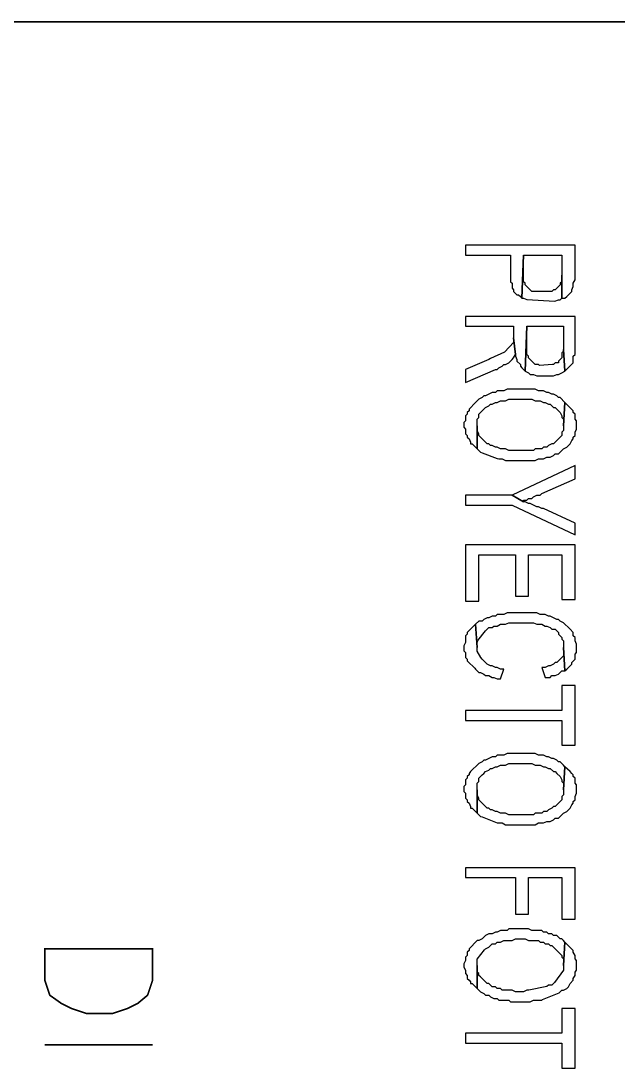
# Model space of a CAD drawing. Extents: x 0.1 to 11.6, y 0.2 to 16.4.
# Drawn here: x 0.667 to 0.968, y 1.915 to 2.44 of the extents above; entities that cross this region are included whole.
import ezdxf

# ---------------------------------------------------------------- set-up
doc = ezdxf.new("R2010")
doc.units = 0
doc.header["$MEASUREMENT"] = 0

msp = doc.modelspace()

# ---------------------------------------------------------------- linework, layer by layer
at = {"color": 0, "const_width": 0.000833}
for points in [[(0.396647, 2.44), (1.26752, 2.44)], [(0.733344, 1.92497), (0.679144, 1.92497)]]:
    msp.add_lwpolyline(points, dxfattribs=at)
at = {"color": 0}
for points in [[(0.945856, 2.31332), (0.945856, 2.32747), (0.890842, 2.32747), (0.890842, 2.32249), (0.913357, 2.32249), (0.913357, 2.30914), (0.914171, 2.30832), (0.914171, 2.30583), (0.914985, 2.30496), (0.914985, 2.30414), (0.916667, 2.30246), (0.917481, 2.30246), (0.918349, 2.30165), (0.919163, 2.30083), (0.919976, 2.32249), (0.939182, 2.32249), (0.939182, 2.30083), (0.94081, 2.30083), (0.941678, 2.30165), (0.944174, 2.30414), (0.944174, 2.30496), (0.944988, 2.30664), (0.944988, 2.30832), (0.945856, 2.31), (0.945856, 2.31164)], [(0.939182, 2.30083), (0.939182, 2.3125), (0.939182, 2.30914), (0.938314, 2.30832), (0.938314, 2.30751), (0.935818, 2.30496), (0.935004, 2.30496), (0.93419, 2.30414), (0.924154, 2.30414), (0.920844, 2.30751), (0.920844, 2.30832), (0.919976, 2.30914), (0.919976, 2.32249), (0.919163, 2.30083), (0.919976, 2.30083), (0.921604, 2.30012), (0.935764, 2.29926), (0.9375, 2.29997), (0.938314, 2.29997)], [(0.945856, 2.27501), (0.945856, 2.29167), (0.890842, 2.29167), (0.890842, 2.28668), (0.914985, 2.28668), (0.914985, 2.28082), (0.915853, 2.27246), (0.915853, 2.27165), (0.916667, 2.26997), (0.916667, 2.26915), (0.918349, 2.26747), (0.918349, 2.26665), (0.919163, 2.26585), (0.919976, 2.26497), (0.920844, 2.26417), (0.921658, 2.28668), (0.939996, 2.28668), (0.939996, 2.27501), (0.94081, 2.26417), (0.944988, 2.26833), (0.944988, 2.27165), (0.945856, 2.27246), (0.945856, 2.27414)], [(0.94081, 2.26417), (0.939996, 2.27501), (0.939996, 2.27414), (0.939182, 2.27333), (0.939182, 2.27083), (0.938314, 2.26997), (0.9375, 2.26915), (0.9375, 2.26833), (0.935818, 2.26833), (0.935004, 2.26747), (0.934463, 2.26742), (0.927951, 2.26699), (0.927518, 2.26747), (0.925836, 2.26747), (0.924154, 2.26915), (0.92334, 2.26997), (0.922526, 2.27083), (0.922526, 2.27165), (0.921658, 2.27246), (0.921658, 2.28668), (0.920844, 2.26417), (0.922526, 2.26329), (0.92334, 2.26247), (0.925022, 2.26247), (0.92665, 2.26167), (0.935004, 2.26167), (0.936686, 2.26247), (0.9375, 2.26247), (0.939182, 2.26329)], [(0.915853, 2.27246), (0.914985, 2.28082), (0.914985, 2.28), (0.915147, 2.27865), (0.910374, 2.27365), (0.903375, 2.27051), (0.902507, 2.26997), (0.890842, 2.26497), (0.890842, 2.25831), (0.905817, 2.26497), (0.906685, 2.26497), (0.907497, 2.26585), (0.909179, 2.26665), (0.909993, 2.26747), (0.910807, 2.26747), (0.912489, 2.26833), (0.913357, 2.26915), (0.914171, 2.26997), (0.914985, 2.27083)], [(0.94081, 2.24832), (0.938314, 2.25082), (0.9375, 2.25082), (0.936686, 2.25163), (0.935004, 2.2525), (0.93419, 2.2525), (0.932508, 2.25331), (0.93164, 2.25331), (0.930012, 2.25418), (0.927518, 2.25418), (0.925836, 2.25499), (0.911675, 2.25499), (0.909993, 2.25418), (0.906685, 2.25418), (0.905817, 2.25331), (0.904189, 2.25331), (0.900825, 2.25163), (0.900011, 2.25163), (0.899143, 2.25082), (0.897515, 2.25), (0.896647, 2.24914), (0.895833, 2.24832), (0.892524, 2.24501), (0.892524, 2.24414), (0.891656, 2.24333), (0.891656, 2.24246), (0.890842, 2.24164), (0.890842, 2.23915), (0.889974, 2.23833), (0.889974, 2.23583), (0.890842, 2.23497), (0.890842, 2.23247), (0.891656, 2.23167), (0.891656, 2.23079), (0.892524, 2.22999), (0.893337, 2.22831), (0.893337, 2.22749), (0.894151, 2.22749), (0.896647, 2.22499), (0.896647, 2.23996), (0.897515, 2.24083), (0.897515, 2.24246), (0.898329, 2.24333), (0.899143, 2.24414), (0.900825, 2.24582), (0.902507, 2.24664), (0.903321, 2.2475), (0.904189, 2.2475), (0.905817, 2.24832), (0.906685, 2.24832), (0.908311, 2.24914), (0.910807, 2.24914), (0.912489, 2.25), (0.924154, 2.25), (0.925836, 2.24914), (0.928331, 2.24914), (0.930012, 2.24832), (0.930826, 2.24832), (0.932508, 2.2475), (0.933322, 2.2475), (0.935004, 2.24582), (0.935818, 2.24582), (0.938314, 2.24333), (0.939182, 2.24164), (0.939182, 2.24083), (0.939996, 2.23996), (0.939996, 2.23665)], [(0.946669, 2.23665), (0.946669, 2.23915), (0.945856, 2.23996), (0.945856, 2.24251), (0.944988, 2.24333), (0.944988, 2.24414), (0.94081, 2.24832), (0.939996, 2.23665), (0.939996, 2.23415), (0.939182, 2.23335), (0.939182, 2.23167), (0.935818, 2.22831), (0.935004, 2.22749), (0.93419, 2.22749), (0.932508, 2.22667), (0.93164, 2.22581), (0.930012, 2.22581), (0.929144, 2.22499), (0.925836, 2.22499), (0.925022, 2.22418), (0.912489, 2.22418), (0.910807, 2.22499), (0.908311, 2.22499), (0.906685, 2.22581), (0.905817, 2.22581), (0.904189, 2.22667), (0.903321, 2.22667), (0.902507, 2.22749), (0.901693, 2.22749), (0.900825, 2.22831), (0.899143, 2.22999), (0.898329, 2.23079), (0.897515, 2.23167), (0.897515, 2.23247), (0.896647, 2.23415), (0.896647, 2.23665), (0.896647, 2.22499), (0.898329, 2.22331), (0.899089, 2.22304), (0.906629, 2.22011), (0.907497, 2.22), (0.909179, 2.22), (0.910807, 2.21912), (0.9139, 2.21912), (0.920953, 2.21912), (0.92334, 2.21912), (0.925836, 2.21912), (0.927518, 2.22), (0.930012, 2.22), (0.93164, 2.22081), (0.933322, 2.22081), (0.935004, 2.22168), (0.935818, 2.2225), (0.9375, 2.2225), (0.939996, 2.22499), (0.941678, 2.22581), (0.94336, 2.22749), (0.944174, 2.22917), (0.944988, 2.22999), (0.944988, 2.23079), (0.945856, 2.23167), (0.945856, 2.23335), (0.946669, 2.23497), (0.946669, 2.23583)], [(0.945856, 2.20996), (0.945856, 2.21664), (0.914171, 2.20167), (0.919976, 2.19829), (0.919976, 2.19917), (0.921658, 2.19917), (0.922526, 2.19997), (0.924154, 2.19997), (0.925022, 2.20079), (0.92665, 2.20167), (0.928331, 2.20167), (0.929144, 2.20247)], [(0.945856, 2.18164), (0.945856, 2.1875), (0.930012, 2.19499), (0.929144, 2.19499), (0.927518, 2.19581), (0.92665, 2.19581), (0.92334, 2.19749), (0.922526, 2.19749), (0.920844, 2.19829), (0.919976, 2.19829), (0.914171, 2.20167), (0.890842, 2.20167), (0.890842, 2.19667), (0.914171, 2.19667)], [(0.945856, 2.14914), (0.945856, 2.17665), (0.890842, 2.17665), (0.890842, 2.14833), (0.897515, 2.14833), (0.897515, 2.17165), (0.915853, 2.17165), (0.915853, 2.15082), (0.922526, 2.15082), (0.922526, 2.17165), (0.939182, 2.17165), (0.939182, 2.14914)], [(0.946669, 2.125), (0.946669, 2.12663), (0.945856, 2.12831), (0.945856, 2.12999), (0.944988, 2.13081), (0.944988, 2.13249), (0.94336, 2.13417), (0.942492, 2.13499), (0.94081, 2.13667), (0.939996, 2.13747), (0.938314, 2.13829), (0.9375, 2.13917), (0.936686, 2.13917), (0.933322, 2.14085), (0.932508, 2.14085), (0.930826, 2.14165), (0.928331, 2.14165), (0.92665, 2.14247), (0.92334, 2.14247), (0.92041, 2.14247), (0.913846, 2.14247), (0.911675, 2.14247), (0.909993, 2.14165), (0.906685, 2.14165), (0.905817, 2.14085), (0.904189, 2.14085), (0.902507, 2.13997), (0.901693, 2.13997), (0.900011, 2.13917), (0.899143, 2.13829), (0.897515, 2.13829), (0.895833, 2.13667), (0.896647, 2.125), (0.896647, 2.1275), (0.896972, 2.12858), (0.900879, 2.13336), (0.901693, 2.13417), (0.902507, 2.13499), (0.904189, 2.13499), (0.905003, 2.13579), (0.906685, 2.13579), (0.908311, 2.13667), (0.910807, 2.13667), (0.912489, 2.13747), (0.925022, 2.13747), (0.92665, 2.13667), (0.929144, 2.13667), (0.930826, 2.13579), (0.93164, 2.13579), (0.933322, 2.13499), (0.93419, 2.13417), (0.935818, 2.13417), (0.9375, 2.13249), (0.9375, 2.13167), (0.939182, 2.12999), (0.939182, 2.12918), (0.939996, 2.12831), (0.939996, 2.125), (0.94081, 2.11333), (0.941678, 2.11415), (0.944174, 2.11664), (0.944174, 2.11746), (0.945856, 2.11914), (0.945856, 2.12164), (0.946669, 2.1225), (0.946669, 2.12332)], [(0.909993, 2.11415), (0.908311, 2.11415), (0.906685, 2.11496), (0.905817, 2.11496), (0.904189, 2.11583), (0.903321, 2.11583), (0.901693, 2.11664), (0.899143, 2.11914), (0.898546, 2.1199), (0.896593, 2.12315), (0.896647, 2.12414), (0.896647, 2.125), (0.895833, 2.13667), (0.894151, 2.13499), (0.893337, 2.13417), (0.891656, 2.13249), (0.891656, 2.13167), (0.890842, 2.13081), (0.890842, 2.1275), (0.889974, 2.12582), (0.889974, 2.12332), (0.890842, 2.1225), (0.890842, 2.12001), (0.891656, 2.11914), (0.891656, 2.11833), (0.891982, 2.118), (0.895454, 2.11453), (0.895833, 2.11415), (0.896647, 2.11333), (0.897515, 2.11247), (0.898329, 2.11247), (0.900011, 2.11165), (0.900825, 2.11083), (0.902507, 2.11083), (0.904189, 2.10997), (0.905003, 2.10997), (0.906685, 2.10915), (0.908311, 2.10915)], [(0.94081, 2.11333), (0.939996, 2.125), (0.939996, 2.12082), (0.936686, 2.11746), (0.935818, 2.11746), (0.935004, 2.11664), (0.933322, 2.11583), (0.932508, 2.11583), (0.930826, 2.11496), (0.929144, 2.11496), (0.930826, 2.10997), (0.933322, 2.10997), (0.93419, 2.11083), (0.935818, 2.11083), (0.9375, 2.11165), (0.939182, 2.11333)], [(0.945856, 2.07579), (0.945856, 2.10579), (0.939182, 2.10579), (0.939182, 2.09332), (0.890842, 2.09332), (0.890842, 2.08832), (0.939182, 2.08832), (0.939182, 2.07579)], [(0.94081, 2.065), (0.939996, 2.06581), (0.938314, 2.06749), (0.9375, 2.06749), (0.936686, 2.06831), (0.935004, 2.06917), (0.93419, 2.06917), (0.932508, 2.06999), (0.93164, 2.06999), (0.930012, 2.07081), (0.927518, 2.07081), (0.925836, 2.07167), (0.911675, 2.07167), (0.909993, 2.07081), (0.906685, 2.07081), (0.905817, 2.06999), (0.904189, 2.06999), (0.900825, 2.06831), (0.900011, 2.06831), (0.899143, 2.06749), (0.897515, 2.06668), (0.893337, 2.0625), (0.892524, 2.06164), (0.892524, 2.06082), (0.891656, 2.06), (0.891656, 2.05914), (0.890842, 2.05832), (0.890842, 2.05583), (0.889974, 2.05496), (0.889974, 2.05246), (0.890842, 2.05165), (0.890842, 2.04915), (0.891656, 2.04833), (0.891656, 2.04747), (0.892524, 2.04665), (0.893337, 2.04497), (0.893337, 2.04417), (0.894151, 2.04417), (0.896647, 2.04167), (0.896647, 2.05664), (0.897515, 2.05751), (0.897515, 2.05914), (0.898329, 2.06), (0.899143, 2.06082), (0.900011, 2.06164), (0.900825, 2.0625), (0.902507, 2.06332), (0.903321, 2.06413), (0.904189, 2.06413), (0.905817, 2.065), (0.906685, 2.065), (0.908311, 2.06581), (0.910807, 2.06581), (0.912489, 2.06668), (0.924154, 2.06668), (0.925836, 2.06581), (0.928331, 2.06581), (0.930012, 2.065), (0.930826, 2.065), (0.932508, 2.06413), (0.933322, 2.06413), (0.935004, 2.0625), (0.935818, 2.0625), (0.936686, 2.06164), (0.938314, 2.06), (0.939182, 2.05832), (0.939182, 2.05751), (0.939996, 2.05664), (0.939996, 2.05333)], [(0.946669, 2.05333), (0.946669, 2.05583), (0.945856, 2.05664), (0.945856, 2.05914), (0.944988, 2.06), (0.944988, 2.06082), (0.944174, 2.06164), (0.94336, 2.0625), (0.94081, 2.065), (0.939996, 2.05333), (0.939996, 2.05083), (0.939182, 2.04997), (0.939182, 2.04833), (0.935818, 2.04497), (0.935004, 2.04497), (0.93419, 2.04417), (0.932508, 2.04329), (0.93164, 2.04249), (0.930012, 2.04249), (0.929144, 2.04167), (0.925836, 2.04167), (0.925022, 2.04081), (0.912489, 2.04081), (0.910807, 2.04167), (0.908311, 2.04167), (0.906685, 2.04249), (0.905817, 2.04249), (0.904189, 2.04329), (0.903321, 2.04329), (0.902507, 2.04417), (0.901693, 2.04417), (0.899143, 2.04665), (0.898329, 2.04747), (0.897515, 2.04833), (0.897515, 2.04915), (0.896647, 2.05083), (0.896647, 2.05333), (0.896647, 2.04167), (0.897515, 2.04081), (0.898329, 2.03999), (0.899089, 2.03971), (0.906629, 2.03678), (0.907497, 2.03668), (0.909179, 2.03668), (0.910807, 2.03581), (0.9139, 2.03581), (0.920953, 2.03581), (0.92334, 2.03581), (0.925836, 2.03581), (0.927518, 2.03668), (0.930012, 2.03668), (0.93164, 2.03749), (0.933322, 2.03749), (0.935004, 2.03831), (0.935818, 2.03917), (0.9375, 2.03917), (0.939182, 2.04081), (0.939996, 2.04167), (0.941678, 2.04249), (0.94336, 2.04417), (0.944174, 2.04585), (0.944988, 2.04665), (0.944988, 2.04747), (0.945856, 2.04833), (0.945856, 2.04997), (0.946669, 2.05165), (0.946669, 2.05246)], [(0.945856, 1.98833), (0.945856, 2.01417), (0.890842, 2.01417), (0.890842, 2.00917), (0.915853, 2.00917), (0.915853, 1.99083), (0.922526, 1.99083), (0.922526, 2.00917), (0.939182, 2.00917), (0.939182, 1.98833)], [(0.94081, 1.97667), (0.939996, 1.97749), (0.939182, 1.97831), (0.938314, 1.97831), (0.9375, 1.97917), (0.936686, 1.97999), (0.935004, 1.97999), (0.93419, 1.98079), (0.932508, 1.98079), (0.93164, 1.98167), (0.930012, 1.98167), (0.929144, 1.98247), (0.924154, 1.98247), (0.922526, 1.98335), (0.912489, 1.98335), (0.911675, 1.98247), (0.908311, 1.98247), (0.906685, 1.98167), (0.905817, 1.98167), (0.904189, 1.98079), (0.902507, 1.98079), (0.900825, 1.97999), (0.900011, 1.97917), (0.899143, 1.97831), (0.897515, 1.97749), (0.896647, 1.97749), (0.892524, 1.97331), (0.892524, 1.9725), (0.891656, 1.97163), (0.891656, 1.97), (0.890842, 1.96912), (0.890842, 1.9675), (0.889974, 1.96582), (0.889974, 1.96414), (0.890842, 1.96251), (0.890842, 1.96083), (0.891656, 1.95996), (0.891656, 1.95833), (0.892524, 1.95747), (0.893337, 1.95665), (0.893337, 1.95583), (0.894151, 1.95583), (0.896647, 1.95335), (0.896647, 1.9675), (0.896701, 1.9681), (0.90039, 1.97287), (0.900825, 1.97331), (0.902507, 1.97418), (0.904189, 1.97581), (0.905817, 1.97581), (0.906685, 1.97667), (0.908311, 1.97667), (0.909993, 1.97749), (0.914171, 1.97749), (0.915853, 1.97831), (0.920844, 1.97831), (0.922526, 1.97749), (0.927518, 1.97749), (0.928331, 1.97667), (0.930012, 1.97667), (0.930826, 1.97581), (0.932508, 1.97581), (0.933322, 1.97499), (0.93419, 1.97499), (0.939182, 1.97), (0.939182, 1.96912), (0.939996, 1.96832), (0.939996, 1.965)], [(0.946669, 1.965), (0.946669, 1.9675), (0.945856, 1.96832), (0.945856, 1.97), (0.944988, 1.97163), (0.944988, 1.9725), (0.94081, 1.97667), (0.939996, 1.965), (0.939996, 1.96332), (0.94005, 1.96251), (0.935493, 1.95643), (0.935004, 1.95583), (0.93419, 1.95497), (0.932508, 1.95497), (0.931749, 1.95432), (0.922581, 1.95247), (0.921658, 1.95247), (0.919976, 1.95167), (0.915853, 1.95167), (0.914171, 1.95247), (0.909179, 1.95247), (0.908311, 1.95335), (0.906685, 1.95335), (0.905817, 1.95415), (0.904189, 1.95415), (0.902507, 1.95583), (0.901693, 1.95583), (0.900011, 1.95747), (0.899143, 1.95833), (0.898329, 1.95915), (0.897515, 1.95996), (0.897515, 1.96083), (0.896647, 1.96164), (0.896647, 1.965), (0.896647, 1.95335), (0.898329, 1.95167), (0.900011, 1.95079), (0.900825, 1.94997), (0.902507, 1.94997), (0.903321, 1.94917), (0.905003, 1.94829), (0.906685, 1.94829), (0.907497, 1.94749), (0.912489, 1.94749), (0.913357, 1.94667), (0.92334, 1.94667), (0.925022, 1.94749), (0.929144, 1.94749), (0.929525, 1.94781), (0.937935, 1.95117), (0.938314, 1.95167), (0.939182, 1.95247), (0.939996, 1.95247), (0.941678, 1.95335), (0.942492, 1.95415), (0.94336, 1.95583), (0.944988, 1.95747), (0.944988, 1.95833), (0.945856, 1.95996), (0.945856, 1.96164), (0.946669, 1.96251), (0.946669, 1.96414)], [(0.945856, 1.91331), (0.945856, 1.94331), (0.939182, 1.94331), (0.939182, 1.93083), (0.890842, 1.93083), (0.890842, 1.92583), (0.939182, 1.92583), (0.939182, 1.91331)]]:
    msp.add_lwpolyline(points, close=True, dxfattribs=at)
at = {"color": 0, "const_width": 0.000833}
msp.add_lwpolyline([(0.679144, 1.97331), (0.733344, 1.97331), (0.733344, 1.95747), (0.730849, 1.94997), (0.725857, 1.94581), (0.720811, 1.94331), (0.713325, 1.94081), (0.699978, 1.94081), (0.692492, 1.94331), (0.6875, 1.94581), (0.68164, 1.94997), (0.679144, 1.95747), (0.679144, 1.97331)], close=True, dxfattribs=at)

doc.saveas('drawing.dxf')
